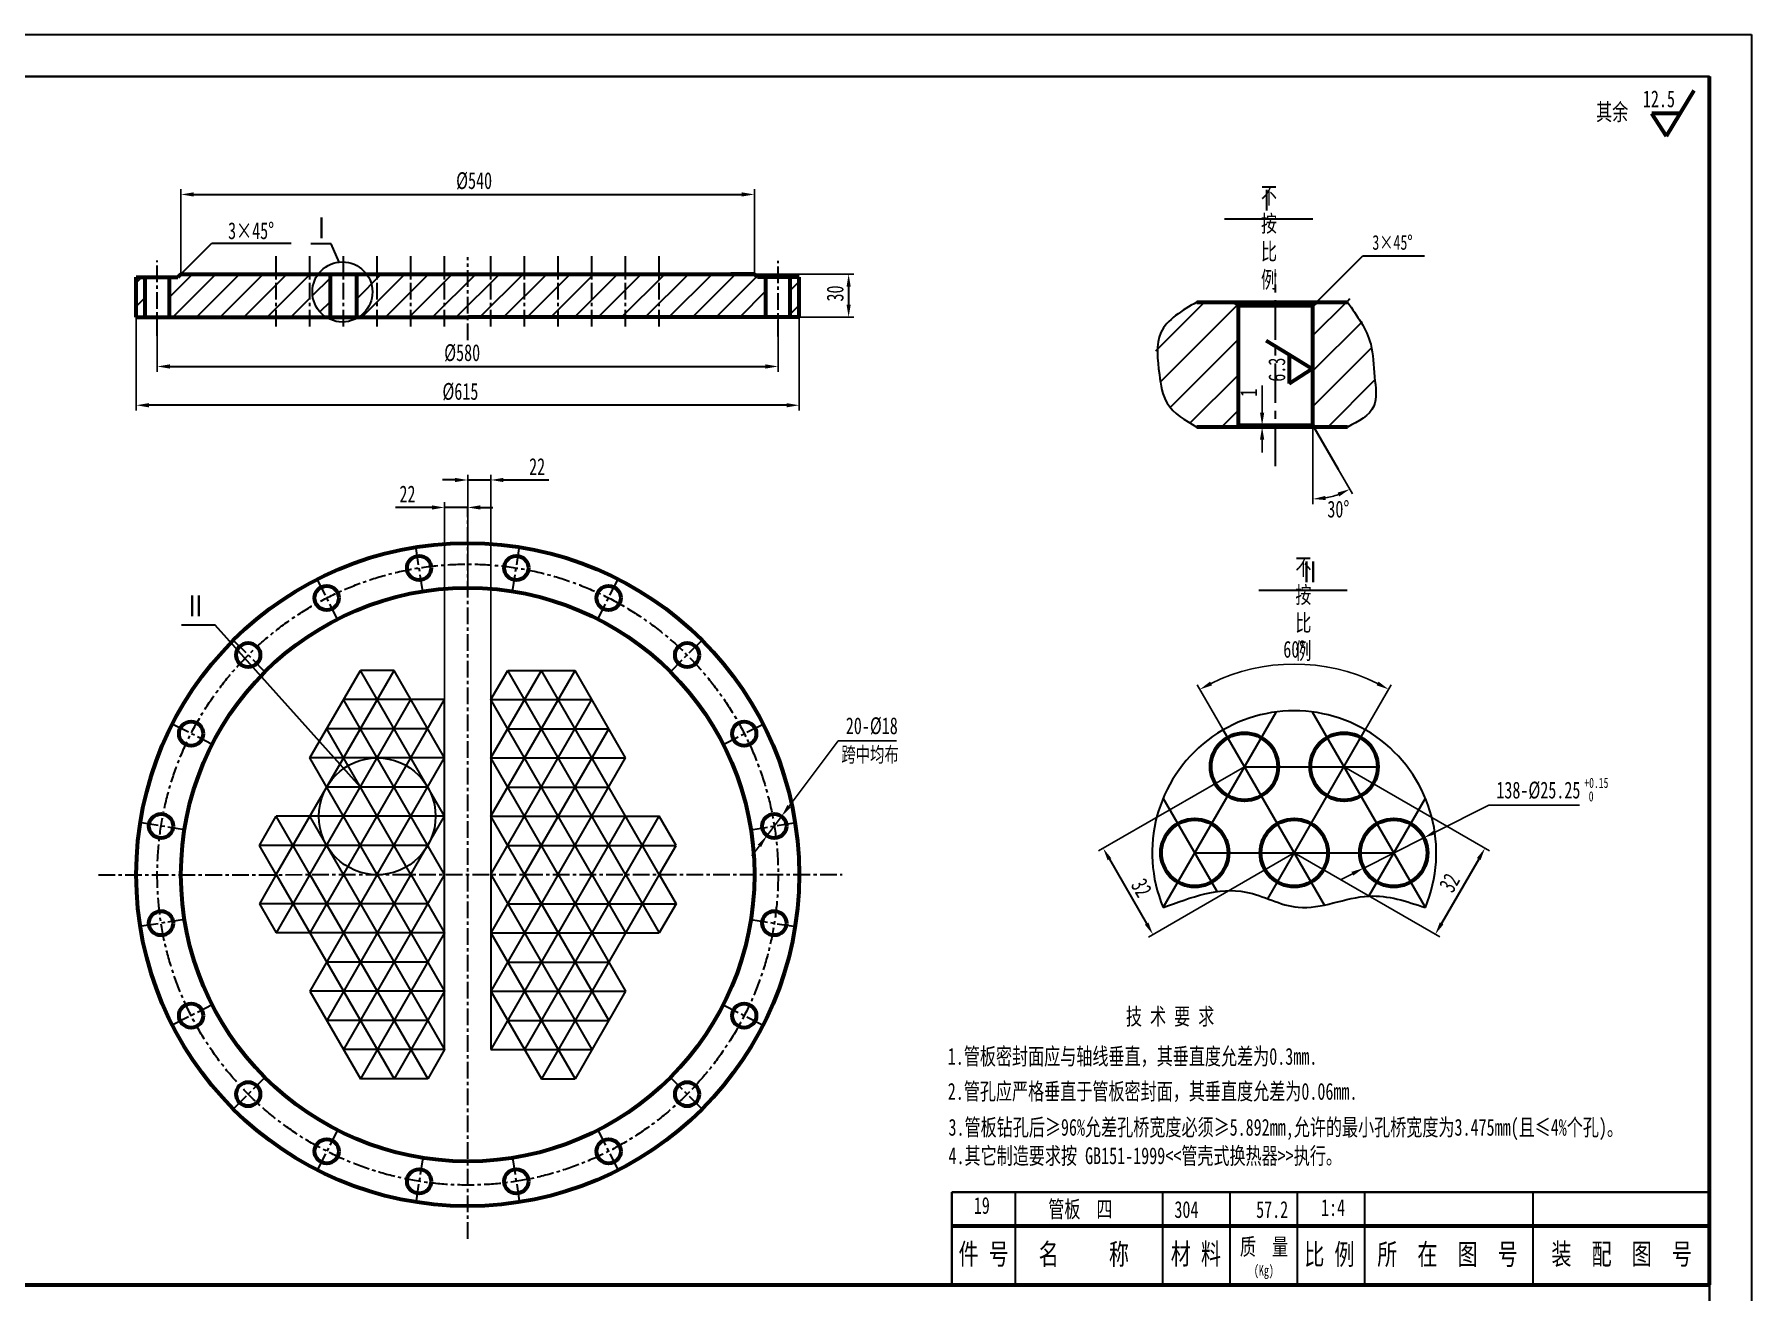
# Model space of a CAD drawing. Header units: millimetres. Extents: x 14092 to 63012, y 39469 to 71324.
# Drawn here: x 24482 to 27746, y 42024 to 44413 of the extents above; entities that cross this region are included whole.
import ezdxf

# ---------------------------------------------------------------- set-up
doc = ezdxf.new("R2010")
doc.units = ezdxf.units.MM
for name, pattern in [('CENTER', [50.8, 31.75, -6.35, 6.35, -6.35]), ('CENTERX2', [4, 2.5, -0.5, 0.5, -0.5]), ('PHANTOM2', [31.75, 15.875, -3.175, 3.175, -3.175, 3.175, -3.175])]:
    doc.linetypes.add(name, pattern=pattern)
doc.layers.get('0').update_dxf_attribs({"lineweight": 60})
doc.layers.get('DEFPOINTS').update_dxf_attribs({"color": 1, "linetype": 'PHANTOM2', "lineweight": 30})
doc.layers.add('CCX', color=1, linetype='Continuous', lineweight=30)
doc.layers.add('DD', color=1, linetype='CENTER', lineweight=30)
doc.styles.add('HZ', font='SIMFANG.TTF', dxfattribs={"width": 0.7})
doc.styles.add('HZ123', font='SIMFANG.TTF', dxfattribs={"width": 0.7, "height": 2.5})
doc.styles.add('WZ5', font='SIMFANG.TTF', dxfattribs={"width": 0.7})
doc.dimstyles.new('ISO-25', dxfattribs={"dimscale": 8, "dimtxt": 4, "dimasz": 3, "dimexe": 1.25, "dimexo": 0, "dimgap": 1.2, "dimtad": 1, "dimdec": 0, "dimtxsty": 'HZ', "dimcen": 2.5, "dimadec": 0, "dimazin": 0, "dimtm": 1e-09, "dimtfac": 8, "dimtdec": 0, "dimtmove": 0, "dimatfit": 3, "dimfxl": 1, "dimarcsym": 0})
doc.dimstyles.new('ISO-25$0', dxfattribs={"dimscale": 8, "dimtxt": 4, "dimasz": 3, "dimexe": 1.25, "dimexo": 0, "dimgap": 1.2, "dimtad": 1, "dimdec": 0, "dimtxsty": 'HZ', "dimcen": 0, "dimclrd": 256, "dimclrt": 256, "dimadec": 0, "dimazin": 0, "dimtm": 1e-09, "dimtfac": 8, "dimtdec": 0, "dimtmove": 0, "dimatfit": 2, "dimfxl": 1, "dimlwd": -1, "dimarcsym": 0})
doc.dimstyles.new('ISO-25$2', dxfattribs={"dimscale": 8, "dimtxt": 4, "dimasz": 3, "dimexe": 1.25, "dimexo": 0, "dimgap": 1.5, "dimtad": 2, "dimtih": 1, "dimtoh": 1, "dimdec": 0, "dimdsep": 46, "dimtxsty": 'HZ', "dimcen": 3, "dimadec": 0, "dimazin": 0, "dimtm": 1e-09, "dimtfac": 8, "dimtdec": 0, "dimtmove": 0, "dimatfit": 3, "dimfxl": 1, "dimarcsym": 0})
doc.dimstyles.new('ISO-25$3', dxfattribs={"dimscale": 8, "dimtxt": 4, "dimasz": 3, "dimexe": 1.25, "dimexo": 0, "dimgap": 1.5, "dimtad": 2, "dimtih": 1, "dimtoh": 1, "dimdec": 0, "dimdsep": 46, "dimtxsty": 'HZ', "dimcen": -2.5, "dimadec": 0, "dimazin": 0, "dimtm": 1e-09, "dimtfac": 8, "dimtdec": 0, "dimtmove": 0, "dimatfit": 3, "dimldrblk": 'NONE', "dimfxl": 1, "dimarcsym": 0})

# ---------------------------------------------------------------- blocks, each defined once
blk = doc.blocks.new('*D90')
at = {"layer": 'CCX', "color": 0, "lineweight": -2}
for p, q in [((26815.9, 43693.7), (26815.9, 43745.7)), ((26768.8, 43666.4), (26825.9, 43666.4)), ((26770.7, 43669.7), (26825.9, 43669.7)), ((26815.9, 43666.4), (26815.9, 43669.7)), ((26815.9, 43642.4), (26815.9, 43618.4))]:
    blk.add_line(p, q, dxfattribs=at)
at = {"layer": 'CCX', "color": 0}
for points in [[(26811.9, 43693.7), (26819.9, 43693.7), (26815.9, 43669.7)], [(26811.9, 43642.4), (26819.9, 43642.4), (26815.9, 43666.4)]]:
    blk.add_solid(points, dxfattribs=at)
at = {"layer": 'DEFPOINTS', "color": 0}
for p in [(26768.8, 43666.4), (26770.7, 43669.7), (26815.9, 43669.7)]:
    blk.add_point(p, dxfattribs=at)
at = {"layer": 'CCX', "color": 0, "insert": (26790.3, 43731.7), "char_height": 32, "attachment_point": 5, "rotation": 90, "style": 'HZ'}
blk.add_mtext('1', dxfattribs=at)
blk = doc.blocks.new('*D91')
at = {"layer": 'CCX', "color": 0, "lineweight": -2}
for p, q in [((26912.6, 43669.7), (26912.6, 43519.7)), ((26960.7, 43586.4), (26987.6, 43539.8))]:
    blk.add_line(p, q, dxfattribs=at)
blk.add_arc((26912.6, 43669.7), 140, 279.8311, 290.1689, dxfattribs=at)
at = {"layer": 'CCX', "color": 0}
for points in [[(26959.2, 43541.9), (26962.5, 43534.7), (26982.6, 43548.5)], [(26936.8, 43527.8), (26936.1, 43535.7), (26912.6, 43529.7)]]:
    blk.add_solid(points, dxfattribs=at)
at = {"layer": 'DEFPOINTS', "color": 0}
for p in [(26912.6, 43897.4), (26912.6, 43669.7), (26914.5, 43666.4), (26960.7, 43586.4), (26936.9, 43531.8)]:
    blk.add_point(p, dxfattribs=at)
at = {"layer": 'CCX', "color": 0, "insert": (26960.8, 43510.3), "char_height": 32, "attachment_point": 5, "style": 'HZ'}
blk.add_mtext('30°', dxfattribs=at)
blk = doc.blocks.new('*D86')
at = {"layer": 'CCX', "color": 0, "lineweight": -2}
for p, q in [((24760.9, 43957.2), (24760.9, 44118.5)), ((25850.9, 43957.2), (25850.9, 44118.5))]:
    blk.add_line(p, q, dxfattribs=at)
at = {"layer": 'CCX'}
blk.add_line((24784.9, 44108.5), (25826.9, 44108.5), dxfattribs=at)
for points in [[(24784.9, 44112.5), (24784.9, 44104.5), (24760.9, 44108.5)], [(25826.9, 44112.5), (25826.9, 44104.5), (25850.9, 44108.5)]]:
    blk.add_solid(points, dxfattribs=at)
at = {"layer": 'DEFPOINTS', "color": 0}
for p in [(25850.9, 44108.5), (24760.9, 43957.2), (25850.9, 43957.2)]:
    blk.add_point(p, dxfattribs=at)
at = {"layer": 'CCX', "insert": (25318.1, 44134.1), "char_height": 32, "attachment_point": 5, "style": 'HZ'}
blk.add_mtext('{\\Ftxt|c134;%%C}540', dxfattribs=at)
blk = doc.blocks.new('*D87')
at = {"layer": 'CCX', "color": 0, "lineweight": -2}
for p, q in [((24715.9, 43875.2), (24715.9, 43771.6)), ((25895.9, 43875.2), (25895.9, 43771.6))]:
    blk.add_line(p, q, dxfattribs=at)
at = {"layer": 'CCX'}
blk.add_line((24739.9, 43781.6), (25871.9, 43781.6), dxfattribs=at)
for points in [[(24739.9, 43785.6), (24739.9, 43777.6), (24715.9, 43781.6)], [(25871.9, 43785.6), (25871.9, 43777.6), (25895.9, 43781.6)]]:
    blk.add_solid(points, dxfattribs=at)
at = {"layer": 'DEFPOINTS', "color": 0}
for p in [(24715.9, 43875.2), (25895.9, 43875.2), (25895.9, 43781.6)]:
    blk.add_point(p, dxfattribs=at)
at = {"layer": 'CCX', "insert": (25295.4, 43807.2), "char_height": 32, "attachment_point": 5, "style": 'HZ'}
blk.add_mtext('{\\Ftxt|c134;%%C}580', dxfattribs=at)
blk = doc.blocks.new('*D88')
at = {"layer": 'CCX', "color": 0, "lineweight": -2}
for p, q in [((24675.9, 43875.2), (24675.9, 43697.9)), ((25935.9, 43875.2), (25935.9, 43697.9))]:
    blk.add_line(p, q, dxfattribs=at)
at = {"layer": 'CCX'}
blk.add_line((25911.9, 43707.9), (24699.9, 43707.9), dxfattribs=at)
for points in [[(24699.9, 43711.9), (24699.9, 43703.9), (24675.9, 43707.9)], [(25911.9, 43711.9), (25911.9, 43703.9), (25935.9, 43707.9)]]:
    blk.add_solid(points, dxfattribs=at)
at = {"layer": 'DEFPOINTS', "color": 0}
for p in [(24675.9, 43875.2), (25935.9, 43875.2), (24675.9, 43707.9)]:
    blk.add_point(p, dxfattribs=at)
at = {"layer": 'CCX', "insert": (25292, 43733.5), "char_height": 32, "attachment_point": 5, "style": 'HZ'}
blk.add_mtext('{\\Ftxt|c134;%%C}615', dxfattribs=at)
blk = doc.blocks.new('*D89')
at = {"layer": 'CCX', "color": 0, "lineweight": -2}
for p, q in [((26010, 43070.2), (25916.8, 42945.9)), ((26121.2, 43070.2), (26010, 43070.2)), ((25874.8, 42889.9), (25902.4, 42926.7)), ((25860.4, 42870.7), (25846, 42851.5))]:
    blk.add_line(p, q, dxfattribs=at)
at = {"layer": 'CCX', "color": 0}
for points in [[(25913.6, 42948.3), (25920, 42943.5), (25902.4, 42926.7)], [(25857.2, 42873.1), (25863.6, 42868.3), (25874.8, 42889.9)]]:
    blk.add_solid(points, dxfattribs=at)
at = {"layer": 'DEFPOINTS', "color": 0}
for p in [(25902.4, 42926.7), (25874.8, 42889.9)]:
    blk.add_point(p, dxfattribs=at)
at = {"layer": 'CCX', "color": 0, "insert": (26074, 43098.2), "char_height": 32, "attachment_point": 5, "style": 'HZ'}
blk.add_mtext('20-{\\Ftxt|c134;%%C}18', dxfattribs=at)
blk = doc.blocks.new('_None')
blk = doc.blocks.new('*D83')
at = {"layer": 'CCX', "color": 0, "lineweight": -2}
for p, q in [((26971.6, 43021.1), (27248.3, 42861.4)), ((26877, 42857.3), (27153.7, 42697.5))]:
    blk.add_line(p, q, dxfattribs=at)
at = {"layer": 'CCX'}
blk.add_line((27227.6, 42845.6), (27157, 42723.3), dxfattribs=at)
for points in [[(27224.2, 42847.6), (27231.1, 42843.6), (27239.6, 42866.4)], [(27153.6, 42725.3), (27160.5, 42721.3), (27145, 42702.5)]]:
    blk.add_solid(points, dxfattribs=at)
at = {"layer": 'DEFPOINTS', "color": 0}
for p in [(26971.6, 43021.1), (26877, 42857.3), (27145, 42702.5)]:
    blk.add_point(p, dxfattribs=at)
at = {"layer": 'CCX', "insert": (27172.1, 42800.5), "char_height": 32, "attachment_point": 5, "rotation": 60, "style": 'HZ'}
blk.add_mtext('32', dxfattribs=at)
blk = doc.blocks.new('*D82')
at = {"layer": 'CCX', "color": 0, "lineweight": -2}
for p, q in [((26782.4, 43021.1), (26505.1, 42861)), ((26877, 42857.3), (26599.7, 42697.2))]:
    blk.add_line(p, q, dxfattribs=at)
at = {"layer": 'CCX'}
blk.add_line((26525.8, 42845.2), (26596.4, 42723), dxfattribs=at)
for points in [[(26529.2, 42847.2), (26522.3, 42843.2), (26513.8, 42866)], [(26599.8, 42725), (26592.9, 42721), (26608.4, 42702.2)]]:
    blk.add_solid(points, dxfattribs=at)
at = {"layer": 'DEFPOINTS', "color": 0}
for p in [(26782.4, 43021.1), (26877, 42857.3), (26608.4, 42702.2)]:
    blk.add_point(p, dxfattribs=at)
at = {"layer": 'CCX', "insert": (26586.7, 42790.9), "char_height": 32, "attachment_point": 5, "rotation": 300, "style": 'HZ'}
blk.add_mtext('32', dxfattribs=at)
blk = doc.blocks.new('*D84')
at = {"layer": 'CCX', "color": 0, "lineweight": -2}
for p, q in [((26742, 43091.1), (26692.6, 43176.6)), ((27012, 43091.1), (27061.4, 43176.6))]:
    blk.add_line(p, q, dxfattribs=at)
blk.add_arc((26877, 42857.3), 358.8, 63.8337, 116.1663, dxfattribs=at)
at = {"layer": 'CCX', "color": 0}
for points in [[(26720.7, 43175.7), (26716.9, 43182.8), (26697.6, 43168)], [(27037.1, 43182.8), (27033.3, 43175.7), (27056.4, 43168)]]:
    blk.add_solid(points, dxfattribs=at)
at = {"layer": 'DEFPOINTS', "color": 0}
for p in [(26939.3, 43210.6), (26742, 43091.1), (27012, 43091.1), (26826.6, 42770), (26934.2, 42758.2)]:
    blk.add_point(p, dxfattribs=at)
at = {"layer": 'CCX', "color": 0, "insert": (26877, 43244), "char_height": 32, "attachment_point": 5, "style": 'HZ'}
blk.add_mtext('60°', dxfattribs=at)
blk = doc.blocks.new('*D85')
at = {"layer": 'CCX', "color": 0, "lineweight": -2}
for p, q in [((27246.8, 42948), (27144.8, 42896.8)), ((27418.9, 42948), (27246.8, 42948)), ((27009, 42828.5), (27123.4, 42886)), ((26987.5, 42817.8), (26966.1, 42807))]:
    blk.add_line(p, q, dxfattribs=at)
at = {"layer": 'CCX', "color": 0}
for points in [[(27143, 42900.3), (27146.6, 42893.2), (27123.4, 42886)], [(26985.7, 42821.3), (26989.3, 42814.2), (27009, 42828.5)]]:
    blk.add_solid(points, dxfattribs=at)
at = {"layer": 'DEFPOINTS', "color": 0}
for p in [(27123.4, 42886), (27009, 42828.5)]:
    blk.add_point(p, dxfattribs=at)
at = {"layer": 'CCX', "color": 0, "insert": (27341, 42976), "char_height": 32, "attachment_point": 5, "style": 'HZ'}
blk.add_mtext('138-{\\Ftxt|c134;%%C}25.25', dxfattribs=at)
blk = doc.blocks.new('*D92')
at = {"layer": 'CCX', "color": 0, "lineweight": -2}
for p, q in [((25850.9, 43957.2), (26040, 43957.2)), ((25872.9, 43875.2), (26040, 43875.2))]:
    blk.add_line(p, q, dxfattribs=at)
at = {"layer": 'CCX'}
blk.add_line((26030, 43933.2), (26030, 43899.2), dxfattribs=at)
for points in [[(26026, 43933.2), (26034, 43933.2), (26030, 43957.2)], [(26026, 43899.2), (26034, 43899.2), (26030, 43875.2)]]:
    blk.add_solid(points, dxfattribs=at)
at = {"layer": 'DEFPOINTS', "color": 0}
for p in [(25850.9, 43957.2), (25872.9, 43875.2), (26030, 43875.2)]:
    blk.add_point(p, dxfattribs=at)
at = {"layer": 'CCX', "insert": (26004.4, 43920.3), "char_height": 32, "attachment_point": 5, "rotation": 90, "style": 'HZ'}
blk.add_mtext('30', dxfattribs=at)
blk = doc.blocks.new('*D95')
at = {"layer": 'CCX'}
for p, q in [((25237.9, 43513.7), (25168.9, 43513.7)), ((25305.9, 43513.7), (25261.9, 43513.7)), ((25329.9, 43513.7), (25353.9, 43513.7))]:
    blk.add_line(p, q, dxfattribs=at)
at = {"layer": 'CCX', "color": 0, "lineweight": -2}
for p, q in [((25261.9, 43148.5), (25261.9, 43523.7)), ((25305.9, 43361), (25305.9, 43523.7))]:
    blk.add_line(p, q, dxfattribs=at)
at = {"layer": 'CCX'}
for points in [[(25237.9, 43517.7), (25237.9, 43509.7), (25261.9, 43513.7)], [(25329.9, 43517.7), (25329.9, 43509.7), (25305.9, 43513.7)]]:
    blk.add_solid(points, dxfattribs=at)
at = {"layer": 'DEFPOINTS', "color": 0}
for p in [(25305.9, 43513.7), (25305.9, 43361), (25261.9, 43148.5)]:
    blk.add_point(p, dxfattribs=at)
at = {"layer": 'CCX', "insert": (25191.4, 43539.3), "char_height": 32, "attachment_point": 5, "style": 'HZ'}
blk.add_mtext('22', dxfattribs=at)
blk = doc.blocks.new('*D96')
at = {"layer": 'CCX'}
for p, q in [((25281.9, 43565.9), (25257.9, 43565.9)), ((25305.9, 43565.9), (25349.9, 43565.9)), ((25373.9, 43565.9), (25460.4, 43565.9))]:
    blk.add_line(p, q, dxfattribs=at)
at = {"layer": 'CCX', "color": 0, "lineweight": -2}
for p, q in [((25305.9, 43361), (25305.9, 43575.9)), ((25349.9, 43148.5), (25349.9, 43575.9))]:
    blk.add_line(p, q, dxfattribs=at)
at = {"layer": 'CCX'}
for points in [[(25281.9, 43569.9), (25281.9, 43561.9), (25305.9, 43565.9)], [(25373.9, 43569.9), (25373.9, 43561.9), (25349.9, 43565.9)]]:
    blk.add_solid(points, dxfattribs=at)
at = {"layer": 'DEFPOINTS', "color": 0}
for p in [(25305.9, 43565.9), (25305.9, 43361), (25349.9, 43148.5)]:
    blk.add_point(p, dxfattribs=at)
at = {"layer": 'CCX', "insert": (25437.9, 43591.5), "char_height": 32, "attachment_point": 5, "style": 'HZ'}
blk.add_mtext('22', dxfattribs=at)

msp = doc.modelspace()

# ---------------------------------------------------------------- hatches: boundary and pattern name
at = {"layer": 'CCX'}
h = msp.add_hatch(dxfattribs=at)
h.set_pattern_fill('ANSI31', color=256, scale=10, style=0)
h.set_pattern_definition([(45, (-10081.497, 2762.127), (-22.45064, 22.45064), [])])
h.paths.add_polyline_path([(24941.9, 43957.2), (24760.9, 43957.2), (24754.9, 43951.2), (24738.9, 43951.2), (24738.9, 43875.2), (24941.9, 43875.2)])
h.paths.add_polyline_path([(24692.9, 43951.2), (24675.9, 43951.2), (24675.9, 43875.2), (24692.9, 43875.2)])
h.paths.add_polyline_path([(25005.9, 43957.2), (24941.9, 43957.2), (24941.9, 43875.2), (25005.9, 43875.2)])
h.paths.add_polyline_path([(25044.9, 43957.2), (25021.9, 43957.2, 0.161199), (25010.6, 43923.2, 0.253992), (25036.6, 43875.2), (25044.9, 43875.2)])
h.paths.add_polyline_path([(25113.6, 43957.2), (25094.9, 43957.2), (25094.9, 43875.2), (25098.8, 43875.2, 0.253992), (25124.8, 43923.2, 0.161199)])
h.paths.add_polyline_path([(25133.9, 43957.2), (25113.6, 43957.2, -0.161199), (25124.8, 43923.2, -0.253992), (25098.8, 43875.2), (25133.9, 43875.2)])
h.paths.add_polyline_path([(25197.9, 43957.2), (25133.9, 43957.2), (25133.9, 43875.2), (25197.9, 43875.2)])
h.paths.add_polyline_path([(25261.9, 43957.2), (25197.9, 43957.2), (25197.9, 43875.2), (25261.9, 43875.2)])
h.paths.add_polyline_path([(25305.9, 43957.2), (25261.9, 43957.2), (25261.9, 43875.2), (25305.9, 43875.2)])
h.paths.add_polyline_path([(25349.9, 43957.2), (25305.9, 43957.2), (25305.9, 43875.2), (25349.9, 43875.2)])
h.paths.add_polyline_path([(25413.9, 43957.2), (25349.9, 43957.2), (25349.9, 43875.2), (25413.9, 43875.2)])
h.paths.add_polyline_path([(25477.9, 43957.2), (25413.9, 43957.2), (25413.9, 43875.2), (25477.9, 43875.2)])
h.paths.add_polyline_path([(25541.9, 43957.2), (25477.9, 43957.2), (25477.9, 43875.2), (25541.9, 43875.2)])
h.paths.add_polyline_path([(25605.9, 43957.2), (25541.9, 43957.2), (25541.9, 43875.2), (25605.9, 43875.2)])
h.paths.add_polyline_path([(25872.9, 43951.2), (25856.9, 43951.2), (25850.9, 43957.2), (25805.9, 43957.2), (25669.9, 43957.2), (25669.9, 43875.2), (25872.9, 43875.2)])
h.paths.add_polyline_path([(25669.9, 43957.2), (25605.9, 43957.2), (25605.9, 43875.2), (25669.9, 43875.2)])
h.paths.add_polyline_path([(25935.9, 43951.2), (25918.9, 43951.2), (25918.9, 43875.2), (25935.9, 43875.2)])
h = msp.add_hatch(dxfattribs=at)
h.set_pattern_fill('ANSI31', color=256, scale=15, style=0)
h.set_pattern_definition([(45, (11565.46, 13406.585), (-33.67596, 33.67596), [])])
edge = h.paths.add_edge_path()
edge.add_spline(control_points=[(26692, 43904), (26692, 43933.9), (26597.7, 43837.4), (26621.3, 43777.1), (26629.2, 43701.3), (26669.4, 43679), (26692, 43666.4)], knot_values=[0, 0, 0, 0, 89.688926, 169.415467, 225.967474, 298.552238, 298.552238, 298.552238, 298.552238], degree=3, periodic=0)
edge.add_line((26692, 43666.4), (26768.8, 43666.4))
edge.add_line((26768.8, 43666.4), (26770.7, 43669.7))
edge.add_line((26770.7, 43669.7), (26770.7, 43897.4))
edge.add_line((26770.7, 43897.4), (26764.1, 43904))
edge.add_line((26764.1, 43904), (26692, 43904))
edge = h.paths.add_edge_path()
edge.add_line((26912.6, 43669.7), (26914.5, 43666.4))
edge.add_line((26914.5, 43666.4), (26978, 43666.4))
edge.add_spline(control_points=[(26978, 43666.4), (26999.3, 43677), (27039.3, 43696.8), (27026.6, 43768.9), (27033, 43817.2), (26978, 43934.5), (26978, 43904)], knot_values=[0, 0, 0, 0, 63.895874, 119.980656, 182.38598, 273.914336, 273.914336, 273.914336, 273.914336], degree=3, periodic=0)
edge.add_line((26978, 43904), (26919.2, 43904))
edge.add_line((26919.2, 43904), (26912.6, 43897.4))
edge.add_line((26912.6, 43897.4), (26912.6, 43669.7))

# ---------------------------------------------------------------- linework, layer by layer
at = {"lineweight": 35}
for p, q in [((21218.4, 44332.7), (27666.4, 44332.7)), ((27666.4, 44332.7), (27666.4, 39740.7)), ((26226.4, 42212.7), (26226.4, 42036.7))]:
    msp.add_line(p, q, dxfattribs=at)
at = {"color": 7}
for p, q in [((27666.4, 42036.7), (27666.4, 44332.7)), ((21218.4, 42036.7), (27666.4, 42036.7))]:
    msp.add_line(p, q, dxfattribs=at)
at = {"ltscale": 8}
for p, q in [((27584.7, 44219.4), (27637.4, 44306.3)), ((27610.9, 44262.6), (27556.6, 44262.6)), ((27584.7, 44219.4), (27556.6, 44262.6)), ((26867.2, 43803.6), (26823.4, 43830.1)), ((26910.4, 43777.4), (26867.2, 43803.6)), ((26867.2, 43803.6), (26867.2, 43749.3))]:
    msp.add_line(p, q, dxfattribs=at)
for p, q in [((24675.9, 43875.2), (24675.9, 43951.2)), ((24675.9, 43951.2), (24713.9, 43951.2)), ((24692.9, 43875.2), (24692.9, 43951.2)), ((24713.9, 43951.2), (24754.9, 43951.2)), ((24738.9, 43875.2), (24738.9, 43951.2)), ((24760.9, 43957.2), (24754.9, 43951.2)), ((24760.9, 43957.2), (25850.9, 43957.2)), ((25044.9, 43875.2), (25044.9, 43957.2)), ((25094.9, 43875.2), (25094.9, 43957.2)), ((25850.9, 43957.2), (25805.9, 43957.2)), ((25850.9, 43957.2), (25856.9, 43951.2)), ((25897.9, 43951.2), (25856.9, 43951.2)), ((25872.9, 43875.2), (25872.9, 43951.2)), ((25935.9, 43951.2), (25897.9, 43951.2)), ((25918.9, 43875.2), (25918.9, 43951.2)), ((25935.9, 43875.2), (25935.9, 43951.2)), ((26692, 43904), (26978, 43904)), ((24675.9, 43875.2), (25305.9, 43875.2)), ((25935.9, 43875.2), (25305.9, 43875.2)), ((26770.7, 43897.4), (26912.6, 43897.4)), ((26867.2, 43749.3), (26910.4, 43777.4)), ((26978, 43666.4), (26692, 43666.4)), ((26912.6, 43669.7), (26770.7, 43669.7)), ((26226.4, 42148.7), (27666.4, 42148.7))]:
    msp.add_line(p, q)
at = {"const_width": 2.4}
msp.add_lwpolyline([(27666.4, 39740.7), (27666.4, 44332.7), (21218.4, 44332.7), (21218.4, 39740.7), (27666.4, 39740.7)], dxfattribs=at)
for points in [[(26770.7, 43897.4), (26764.1, 43904)], [(26912.6, 43897.4), (26919.2, 43904)], [(26770.7, 43669.7), (26770.7, 43897.4)], [(26912.6, 43669.7), (26912.6, 43897.4)], [(26770.7, 43669.7), (26768.8, 43666.4)], [(26912.6, 43669.7), (26914.5, 43666.4)]]:
    msp.add_lwpolyline(points)
for centre, radius in [((25305.9, 42816), 630), ((25213.6, 43398.7), 23), ((25398.2, 43398.7), 23), ((25305.9, 42816), 545), ((25038, 43341.7), 23), ((25573.7, 43341.7), 23), ((24888.7, 43233.2), 23), ((25723, 43233.2), 23), ((24780.2, 43083.8), 23), ((25831.5, 43083.8), 23), ((26782.4, 43021.1), 64), ((26971.6, 43021.1), 64), ((24723.1, 42908.3), 23), ((25888.6, 42908.3), 23), ((26687.8, 42857.3), 64), ((26877, 42857.3), 64), ((27066.2, 42857.3), 64), ((24723.1, 42723.7), 23), ((25888.6, 42723.7), 23), ((24780.2, 42548.1), 23), ((25831.5, 42548.1), 23), ((24888.7, 42398.8), 23), ((25723, 42398.8), 23), ((25038, 42290.3), 23), ((25573.7, 42290.3), 23), ((25213.6, 42233.2), 23), ((25398.2, 42233.2), 23)]:
    msp.add_circle(centre, radius)
at = {"layer": 'CCX'}
for p, q in [((21018.4, 44412.7), (27746.4, 44412.7)), ((27746.4, 44412.7), (27746.4, 39660.7)), ((26744.2, 44062.2), (26912.3, 44062.2)), ((24760.9, 43957.2), (24819.3, 44015.7)), ((24819.3, 44015.7), (24970.2, 44015.7)), ((25046.7, 44014.7), (25007.8, 44014.7)), ((25061.9, 43980), (25046.7, 44014.7)), ((26919.2, 43904), (27007.1, 43992)), ((27007.1, 43992), (27124.8, 43992)), ((26914.5, 43666.4), (26960.7, 43586.4)), ((26809.6, 43356.6), (26977.7, 43356.6)), ((24826.1, 43290.3), (24761.8, 43290.3)), ((25101.9, 42982.3), (24826.1, 43290.3)), ((24941.9, 42816), (25165.9, 43204)), ((25005.9, 43037.7), (25101.9, 43204)), ((25165.9, 43204), (25101.9, 43204)), ((25261.9, 42926.8), (25101.9, 43204)), ((25261.9, 43037.7), (25165.9, 43204)), ((25349.9, 42926.8), (25509.9, 43204)), ((25349.9, 43037.7), (25445.9, 43204)), ((25349.9, 43148.5), (25381.9, 43204)), ((25605.9, 42816), (25381.9, 43204)), ((25381.9, 43204), (25509.9, 43204)), ((25669.9, 42816), (25445.9, 43204)), ((25605.9, 43037.7), (25509.9, 43204)), ((25005.9, 42816), (25197.9, 43148.5)), ((25261.9, 42816), (25069.9, 43148.5)), ((25069.9, 42816), (25261.9, 43148.5)), ((25261.9, 43148.5), (25069.9, 43148.5)), ((25261.9, 42483.4), (25261.9, 43148.5)), ((25349.9, 42816), (25541.9, 43148.5)), ((25541.9, 42816), (25349.9, 43148.5)), ((25349.9, 43148.5), (25541.9, 43148.5)), ((25349.9, 43148.5), (25349.9, 42483.4)), ((26627.8, 42753.3), (26842.4, 43125)), ((27126.2, 42753.3), (26911.6, 43125)), ((25197.9, 42816), (25037.9, 43093.1)), ((25229.9, 43093.1), (25037.9, 43093.1)), ((25381.9, 43093.1), (25573.9, 43093.1)), ((25413.9, 42816), (25573.9, 43093.1)), ((26934.2, 42758.2), (26742, 43091.1)), ((26826.6, 42770), (27012, 43091.1)), ((25133.9, 42816), (25005.9, 43037.7)), ((25261.9, 43037.7), (25005.9, 43037.7)), ((25133.9, 42816), (25261.9, 43037.7)), ((25477.9, 42816), (25349.9, 43037.7)), ((25349.9, 43037.7), (25605.9, 43037.7)), ((25477.9, 42816), (25605.9, 43037.7)), ((26782.4, 43021.1), (26971.6, 43021.1)), ((26971.6, 43021.1), (27035.6, 43021.1)), ((25229.9, 42982.3), (25037.9, 42982.3)), ((25381.9, 42982.3), (25573.9, 42982.3)), ((26730.2, 42783.8), (26627.8, 42961.2)), ((27018.9, 42775.3), (27126.2, 42961.2)), ((24909.9, 42871.4), (24941.9, 42926.8)), ((25005.9, 42816), (24941.9, 42926.8)), ((25261.9, 42926.8), (24941.9, 42926.8)), ((25069.9, 42816), (25005.9, 42926.8)), ((25197.9, 42816), (25261.9, 42926.8)), ((25413.9, 42816), (25349.9, 42926.8)), ((25349.9, 42926.8), (25669.9, 42926.8)), ((25541.9, 42816), (25605.9, 42926.8)), ((25605.9, 42816), (25669.9, 42926.8)), ((25701.9, 42871.4), (25669.9, 42926.8)), ((25229.9, 42871.4), (24909.9, 42871.4)), ((24941.9, 42816), (24909.9, 42871.4)), ((25381.9, 42871.4), (25701.9, 42871.4)), ((25669.9, 42816), (25701.9, 42871.4)), ((26687.8, 42857.3), (26877, 42857.3)), ((26877, 42857.3), (27066.2, 42857.3)), ((24941.9, 42816), (24909.9, 42760.6)), ((24941.9, 42816), (25165.9, 42428)), ((25005.9, 42816), (24941.9, 42705.1)), ((25133.9, 42816), (25005.9, 42594.3)), ((25005.9, 42816), (25229.9, 42428)), ((25069.9, 42816), (25005.9, 42705.1)), ((25197.9, 42816), (25037.9, 42538.9)), ((25261.9, 42816), (25069.9, 42483.4)), ((25069.9, 42816), (25261.9, 42483.4)), ((25133.9, 42816), (25261.9, 42594.3)), ((25197.9, 42816), (25261.9, 42705.1)), ((25349.9, 42816), (25541.9, 42483.4)), ((25413.9, 42816), (25349.9, 42705.1)), ((25477.9, 42816), (25349.9, 42594.3)), ((25541.9, 42816), (25349.9, 42483.4)), ((25413.9, 42816), (25573.9, 42538.9)), ((25605.9, 42816), (25413.9, 42483.4)), ((25669.9, 42816), (25445.9, 42428)), ((25477.9, 42816), (25605.9, 42594.3)), ((25541.9, 42816), (25605.9, 42705.1)), ((25605.9, 42816), (25669.9, 42705.1)), ((25669.9, 42816), (25701.9, 42760.6)), ((25229.9, 42760.6), (24909.9, 42760.6)), ((24909.9, 42760.6), (24941.9, 42705.1)), ((25381.9, 42760.6), (25701.9, 42760.6)), ((25701.9, 42760.6), (25669.9, 42705.1)), ((25261.9, 42705.1), (24941.9, 42705.1)), ((25261.9, 42705.1), (25101.9, 42428)), ((25349.9, 42705.1), (25509.9, 42428)), ((25349.9, 42705.1), (25669.9, 42705.1)), ((25229.9, 42649.7), (25037.9, 42649.7)), ((25381.9, 42649.7), (25573.9, 42649.7)), ((25005.9, 42594.3), (25101.9, 42428)), ((25261.9, 42594.3), (25005.9, 42594.3)), ((25261.9, 42594.3), (25165.9, 42428)), ((25349.9, 42594.3), (25605.9, 42594.3)), ((25349.9, 42594.3), (25445.9, 42428)), ((25605.9, 42594.3), (25509.9, 42428)), ((25229.9, 42538.9), (25037.9, 42538.9)), ((25381.9, 42538.9), (25573.9, 42538.9)), ((25261.9, 42483.4), (25069.9, 42483.4)), ((25261.9, 42483.4), (25229.9, 42428)), ((25349.9, 42483.4), (25541.9, 42483.4)), ((25229.9, 42428), (25101.9, 42428)), ((25445.9, 42428), (25509.9, 42428)), ((26346.4, 42212.7), (26346.4, 42036.7)), ((26626.4, 42212.7), (26626.4, 42036.7)), ((26754.4, 42212.7), (26754.4, 42036.7)), ((26882.4, 42212.7), (26882.4, 42036.7)), ((27010.4, 42212.7), (27010.4, 42036.7)), ((27330.4, 42212.7), (27330.4, 42036.7))]:
    msp.add_line(p, q, dxfattribs=at)
at = {"layer": 'CCX', "lineweight": 35}
msp.add_line((26226.4, 42212.7), (27666.4, 42212.7), dxfattribs=at)
at = {"layer": 'CCX'}
for centre, radius in [((25067.7, 43923.2), 57.1), ((25133.9, 42926.8), 110.9)]:
    msp.add_circle(centre, radius, dxfattribs=at)
msp.add_arc((26877, 42857.3), 270, 337.3606, 202.6394, dxfattribs=at)
at = {"layer": 'CCX', "start_tangent": (0, 1)}
for points in [[(26692, 43904), (26623.6, 43846.1), (26620.6, 43766.4), (26635.4, 43711.8), (26692, 43666.4)], [(26978, 43904), (27022.3, 43824), (27029.7, 43762), (27028.2, 43705.9), (26978, 43666.4)]]:
    msp.add_spline(points, degree=3, dxfattribs=at)
at = {"layer": 'CCX'}
msp.add_spline([(26627.8, 42753.3), (26784.9, 42782.9), (26884.2, 42753.9), (27018.9, 42775.3), (27126.2, 42753.3)], degree=3, dxfattribs=at)
at = {"layer": 'DD'}
for p, q in [((24715.9, 43840.1), (24715.9, 43982.7)), ((24941.9, 43857.8), (24941.9, 43993.1)), ((25005.9, 43857.8), (25005.9, 43993.1)), ((25069.9, 43857.8), (25069.9, 43993.1)), ((25133.9, 43857.8), (25133.9, 43993.1)), ((25197.9, 43857.8), (25197.9, 43993.1)), ((25261.9, 43857.8), (25261.9, 43993.1)), ((25305.9, 43831.5), (25305.9, 43989.3)), ((25349.9, 43857.8), (25349.9, 43993.1)), ((25413.9, 43857.8), (25413.9, 43993.1)), ((25477.9, 43857.8), (25477.9, 43993.1)), ((25541.9, 43857.8), (25541.9, 43993.1)), ((25605.9, 43857.8), (25605.9, 43993.1)), ((25669.9, 43857.8), (25669.9, 43993.1)), ((25895.9, 43838.4), (25895.9, 43982.4)), ((25305.9, 42123.6), (25305.9, 43514.1)), ((25220.6, 43354.3), (25207.3, 43438.2)), ((25391.1, 43354.3), (25404.4, 43438.2)), ((25058.4, 43301.6), (25019.8, 43377.3)), ((25553.3, 43301.6), (25591.9, 43377.3)), ((24920.5, 43201.4), (24860.4, 43261.5)), ((25691.2, 43201.4), (25751.3, 43261.5)), ((24820.3, 43063.4), (24744.5, 43102)), ((25791.5, 43063.4), (25867.2, 43102)), ((24767.6, 42901.2), (24683.6, 42914.5)), ((25844.1, 42901.2), (25928.1, 42914.5)), ((24604, 42815.8), (26017.7, 42816.2)), ((24767.6, 42730.7), (24683.6, 42717.4)), ((25844.1, 42730.7), (25928.1, 42717.4)), ((24820.3, 42568.6), (24744.5, 42530)), ((25791.5, 42568.6), (25867.2, 42530)), ((24920.5, 42430.6), (24860.4, 42370.5)), ((25691.2, 42430.6), (25751.3, 42370.5)), ((25058.4, 42330.4), (25019.8, 42254.6)), ((25553.3, 42330.4), (25591.9, 42254.6)), ((25220.6, 42277.7), (25207.3, 42193.7)), ((25391.1, 42277.7), (25404.4, 42193.7))]:
    msp.add_line(p, q, dxfattribs=at)
at = {"layer": 'DD', "linetype": 'CENTERX2', "ltscale": 30}
msp.add_line((26841.6, 43592.4), (26841.6, 43959.1), dxfattribs=at)
at = {"layer": 'DD'}
msp.add_circle((25305.9, 42816), 590, dxfattribs=at)

# ---------------------------------------------------------------- texts
at = {"layer": 'CCX', "width": 0.7}
for s, height, style, p in [('12.5', 32, 'HZ', (27539.7, 44274.2)), ('其余', 32, 'HZ', (27450.7, 44249.2)), (' 3×45%%D', 32, 'HZ', (24835.2, 44023.6)), ('跨中均布', 28.57, 'HZ', (26016.1, 43029.9)), ('+0.15', 19.2, 'HZ', (27428.4, 42980.8)), ('0', 19.2, 'HZ', (27436.7, 42955.1)), ('技 术 要 求', 32, 'HZ', (26557, 42530.5)), ('1.管板密封面应与轴线垂直，其垂直度允差为0.3mm.', 32, 'HZ', (26218.4, 42454.7)), ('2.管孔应严格垂直于管板密封面，其垂直度允差为0.06mm.', 32, 'HZ', (26218.4, 42388.2)), ('3.管板钻孔后≥96%%%允差孔桥宽度必须≥5.892mm,允许的最小孔桥宽度为3.475mm(且≤4%%%个孔)。', 32, 'HZ', (26219.8, 42319.9)), ('4.其它制造要求按 GB151-1999<<管壳式换热器>>执行。', 32, 'HZ', (26219.8, 42265.8)), ('19', 32, 'HZ', (26267.9, 42171.3)), ('管板  四', 32, 'HZ', (26409.4, 42164.3)), ('304', 32, 'HZ', (26649.2, 42163.6)), ('57.2', 32, 'HZ', (26804.5, 42163.6)), ('1:4', 32, 'HZ', (26927.9, 42167.3)), ('件 号', 40, 'WZ5', (26238.9, 42075.1)), ('  名     称', 40, 'WZ5', (26353.2, 42074.8)), ('材 料', 40, 'WZ5', (26642.3, 42075.5)), ('质  量', 32, 'WZ5', (26773.7, 42092.9)), ('比 例', 40, 'WZ5', (26896.1, 42074.4)), ('所  在  图  号', 40, 'WZ5', (27034.7, 42074.6)), ('装  配  图  号', 40, 'WZ5', (27365.8, 42075.1)), ('(Kg)', 20.02, 'HZ', (26800.2, 42053.9))]:
    msp.add_text(s, height=height, dxfattribs=dict(at, style=style)).set_placement(p)
at = {"layer": 'CCX', "linetype": 'ByBlock', "style": 'HZ123', "width": 0.8}
for s, p in [('Ⅰ', (26802.8, 44077.7)), ('Ⅰ', (25006.3, 44024.8)), ('Ⅱ', (26884.8, 43371.6)), ('Ⅱ', (24766.7, 43306.8))]:
    msp.add_text(s, height=40, dxfattribs=at).set_placement(p)
at = {"layer": 'CCX', "style": 'HZ', "width": 0.7}
msp.add_text('6.3', height=32, rotation=90, dxfattribs=at).set_placement((26859.8, 43752.7))
at = {"layer": 'CCX', "linetype": 'ByBlock', "char_height": 32, "width": 0.75, "attachment_point": 5, "style": 'HZ123'}
for insert in [(26829, 44051.6), (26894.4, 43346)]:
    msp.add_mtext('\\fﾷￂￋￎ_GB2312|b0|i0|c134|p49;\\P不按比例', dxfattribs=dict(at, insert=insert))
at = {"layer": 'CCX', "insert": (27025.4, 44017.2), "char_height": 28, "attachment_point": 4, "style": 'HZ'}
msp.add_mtext('3×45%%D', dxfattribs=at)

# ---------------------------------------------------------------- dimensions: what is measured, and where the dimension line sits
at = {"layer": 'CCX'}
for base, p1, p2, text, picture, middle in [((25850.9, 44108.5), (24760.9, 43957.2), (25850.9, 43957.2), '{\\Ftxt|c134;%%C}540', '*D86', (25318.1, 44108.5)), ((24675.9, 43707.9), (25935.9, 43875.2), (24675.9, 43875.2), '{\\Ftxt|c134;%%C}615', '*D88', (25292, 43707.9)), ((25895.9, 43781.6), (24715.9, 43875.2), (25895.9, 43875.2), '{\\Ftxt|c134;%%C}580', '*D87', (25295.4, 43781.6)), ((25305.9, 43565.9), (25349.9, 43148.5), (25305.9, 43361), '22', '*D96', (25437.9, 43565.9)), ((25305.9, 43513.7), (25261.9, 43148.5), (25305.9, 43361), '22', '*D95', (25191.4, 43513.7))]:
    dim = msp.add_linear_dim(base=base, p1=p1, p2=p2, text=text, dimstyle='ISO-25$0', dxfattribs=at)
    dim.commit()
    dim.dimension.update_dxf_attribs({"geometry": picture, "text_midpoint": middle, "dimtype": 160})
for base, p1, p2, angle, text, picture, middle, dimtype in [((26030, 43875.2), (25850.9, 43957.2), (25872.9, 43875.2), 90, '30', '*D92', (26030, 43920.3), 160), ((26608.4, 42702.2), (26782.4, 43021.1), (26877, 42857.3), 300, '32', '*D82', (26564.6, 42778.1), 161), ((27145, 42702.5), (26971.6, 43021.1), (26877, 42857.3), 240, '32', '*D83', (27194.2, 42787.7), 161)]:
    dim = msp.add_linear_dim(base=base, p1=p1, p2=p2, angle=angle, text=text, dimstyle='ISO-25$0', dxfattribs=at)
    dim.commit()
    dim.dimension.update_dxf_attribs({"geometry": picture, "text_midpoint": middle, "dimtype": dimtype})
dim = msp.add_angular_dim_2l(base=(26936.9, 43531.8), line1=((26914.5, 43666.4), (26960.7, 43586.4)), line2=((26912.6, 43669.7), (26912.6, 43897.4)), dimstyle='ISO-25$2', override={"dimazin": 2}, dxfattribs=at)
dim.commit()
dim.dimension.update_dxf_attribs({"geometry": '*D91', "text_midpoint": (26960.8, 43538.3), "dimtype": 162})
dim = msp.add_linear_dim(base=(26815.9, 43669.7), p1=(26768.8, 43666.4), p2=(26770.7, 43669.7), angle=90, text='1', dimstyle='ISO-25', dxfattribs=at)
dim.commit()
dim.dimension.update_dxf_attribs({"geometry": '*D90', "text_midpoint": (26790.3, 43731.7)})
dim = msp.add_angular_dim_2l(base=(26939.3, 43210.6), line1=((26826.6, 42770), (27012, 43091.1)), line2=((26934.2, 42758.2), (26742, 43091.1)), dimstyle='ISO-25$2', override={"dimazin": 2}, dxfattribs=at)
dim.commit()
dim.dimension.update_dxf_attribs({"geometry": '*D84', "text_midpoint": (26877, 43244)})
for p1, p2, text, picture, middle in [((25874.8, 42889.9), (25902.4, 42926.7), '20-{\\Ftxt|c134;%%C}18', '*D89', (26074, 43070.2)), ((27009, 42828.5), (27123.4, 42886), '138-{\\Ftxt|c134;%%C}25.25', '*D85', (27341, 42948))]:
    dim = msp.add_diameter_dim_2p(p1=p1, p2=p2, text=text, dimstyle='ISO-25$3', dxfattribs=at)
    dim.commit()
    dim.dimension.update_dxf_attribs({"geometry": picture, "text_midpoint": middle, "dimtype": 163})

doc.saveas('drawing.dxf')
